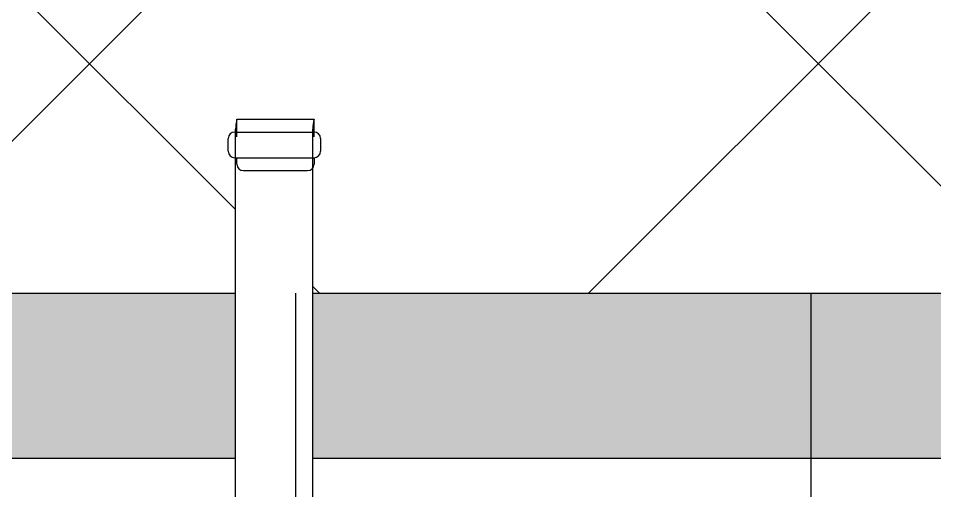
# Model space of a CAD drawing. Extents: x 10753 to 18704, y -5361 to 1140.
# Drawn here: x 11630.2 to 11641.32, y -3614.57 to -3608.84 of the extents above; entities that cross this region are included whole.
import ezdxf

# ---------------------------------------------------------------- set-up
doc = ezdxf.new("R2010")
doc.units = 0
doc.header["$LTSCALE"] = 30
doc.header["$MEASUREMENT"] = 0
doc.layers.add('bath', color=23, linetype='CONTINUOUS')
doc.layers.add('furniture', color=9, linetype='CONTINUOUS')

msp = doc.modelspace()

# ---------------------------------------------------------------- hatches: boundary and pattern name
at = {"layer": 'furniture'}
h = msp.add_hatch(color=3, dxfattribs=at)
h.dxf.hatch_style = 1
h.paths.add_polyline_path([(11680.6497, -3570.17678), (11619.1497, -3570.17678), (11619.1497, -3572.17678), (11680.6497, -3572.17678)])
h.paths.add_polyline_path([(11652.1497, -3612.17678), (11633.77614, -3612.17678), (11633.77614, -3614.17678), (11652.1497, -3614.17678)])
h.paths.add_polyline_path([(11632.84014, -3612.17678), (11619.1497, -3612.17678), (11619.1497, -3614.17678), (11632.84014, -3614.17678)])
h.paths.add_polyline_path([(11680.6497, -3612.17678), (11676.1497, -3612.17678), (11676.1497, -3614.17678), (11680.6497, -3614.17678)])
h = msp.add_hatch(dxfattribs=at)
h.set_pattern_fill('ANSI37', color=3, scale=50)
h.set_pattern_definition([(45, (127.321, -440.6705), (-4.4194174, 4.4194174), []), (135, (127.321, -440.6705), (-4.4194174, -4.4194174), [])])
h.paths.add_polyline_path([(11652.1497, -3572.82053), (11676.1497, -3572.82053), (11676.1497, -3612.17678), (11680.6497, -3612.17678), (11680.6497, -3572.17678), (11619.1497, -3572.17678), (11619.1497, -3612.17678), (11632.84014, -3612.17678), (11632.84014, -3610.53204), (11632.75158, -3610.53204), (11632.75158, -3610.22004), (11632.84014, -3610.22004), (11632.84014, -3610.06404), (11633.79205, -3610.06404), (11633.79205, -3610.22004, -0.41421356), (11633.87005, -3610.29804), (11633.87005, -3610.53204), (11633.79205, -3610.53204), (11633.79205, -3610.68804), (11633.77614, -3610.68804), (11633.77614, -3612.17678), (11652.1497, -3612.17678)])

# ---------------------------------------------------------------- linework, layer by layer
at = {"layer": 'bath'}
for p, q in [((11632.85352, -3610.27951), (11632.85352, -3610.12351)), ((11632.85605, -3610.22004), (11632.85605, -3610.06404)), ((11632.85605, -3610.06404), (11633.79205, -3610.06404)), ((11633.78952, -3610.12351), (11633.78952, -3610.27951)), ((11633.79205, -3610.22004), (11633.79205, -3610.06404)), ((11632.82958, -3610.22004), (11633.79205, -3610.22004)), ((11632.84014, -3616.07208), (11632.84014, -3610.18505)), ((11633.77614, -3616.07208), (11633.77614, -3610.18505)), ((11632.75158, -3610.45404), (11632.75158, -3610.29804)), ((11633.87005, -3610.29804), (11633.87005, -3610.45404)), ((11632.82958, -3610.53204), (11633.79205, -3610.53204)), ((11632.85605, -3610.61004), (11632.85605, -3610.53204)), ((11633.79205, -3610.53204), (11633.79205, -3610.61004)), ((11632.93405, -3610.68804), (11633.71405, -3610.68804)), ((11633.57085, -3619.49443), (11633.57085, -3612.17678))]:
    msp.add_line(p, q, dxfattribs=at)
for centre, radius, start, end in [((11633.30814, -3610.18505), 0.468, 165.014399, 180), ((11634.24414, -3610.18505), 0.468, 165.014399, 180), ((11632.82958, -3610.29804), 0.078, 90, 180), ((11633.79205, -3610.29804), 0.078, 0, 90), ((11632.82958, -3610.45404), 0.078, 180, 270), ((11633.79205, -3610.45404), 0.078, 270, 0), ((11632.93405, -3610.61004), 0.078, 180, 270), ((11633.71405, -3610.61004), 0.078, 270, 0)]:
    msp.add_arc(centre, radius, start, end, dxfattribs=at)
at = {"layer": 'furniture', "color": 3}
for p, q in [((11619.1497, -3612.17678), (11632.84014, -3612.17678)), ((11633.77614, -3612.17678), (11652.1497, -3612.17678)), ((11639.82085, -3619.80643), (11639.82085, -3612.17678)), ((11619.1497, -3614.17678), (11632.84014, -3614.17678)), ((11633.77614, -3614.17678), (11652.1497, -3614.17678))]:
    msp.add_line(p, q, dxfattribs=at)

doc.saveas('drawing.dxf')
